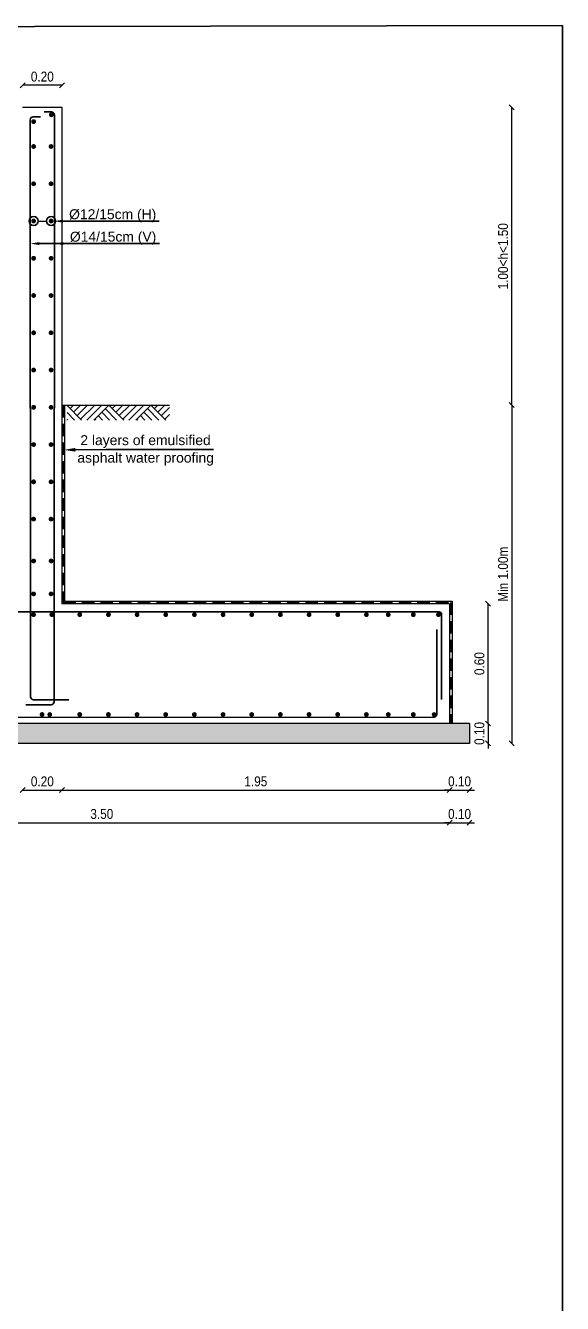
# Model space of a CAD drawing. Header units: metres. Extents: x -55 to 193, y -43 to 92.
# Drawn here: x 161.12 to 171.92, y 38.95 to 64.68 of the extents above; entities that cross this region are included whole.
import ezdxf
from ezdxf import colors
from ezdxf.entities.mleader import LeaderData, LeaderLine
from ezdxf.enums import TextEntityAlignment as Align
from ezdxf.math import Vec2, Vec3

# ---------------------------------------------------------------- set-up
doc = ezdxf.new("R2010")
doc.units = ezdxf.units.M
doc.header["$MEASUREMENT"] = 0
doc.linetypes.add('HIDDEN', pattern=[0.375, 0.25, -0.125])
for name, color, linetype in [('HATCH', 8, 'Continuous'), ('S-BAR', 6, 'Continuous'), ('S-CONCRETE PLANS', 4, 'Continuous'), ('S-HATCH', 9, 'Continuous'), ('S-Leaders', 137, 'Continuous'), ('S-Steel', 3, 'Continuous'), ('S-WATER PROOF', 8, 'HIDDEN')]:
    doc.layers.add(name, color=color, linetype=linetype)
for name, color, linetype, lineweight in [('S-CONCRETE', 2, 'Continuous', 15), ('S-DIMENSIONS', 134, 'Continuous', 13), ('S-TEXT-STEEL', 255, 'Continuous', 15)]:
    doc.layers.add(name, color=color, linetype=linetype, lineweight=lineweight)
doc.styles.add('ARIAL', font='arial.ttf')
doc.styles.add('Site 1-200 (m)', font='arial.ttf', dxfattribs={"width": 0.85, "height": 0.2})
doc.styles.get("Standard").update_dxf_attribs({"font": 'arial.ttf'})
doc.styles.add('Tahoma', font='arial.ttf')
doc.dimstyles.new('1-25--', dxfattribs={"dimtxt": 0.36, "dimasz": 0.1, "dimexe": 0.144, "dimexo": 0.144, "dimgap": 0.072, "dimtad": 1, "dimlfac": 0.25, "dimzin": 1, "dimdsep": 46, "dimtxsty": 'Site 1-200 (m)', "dimblk": 'OBLIQUE', "dimcen": 90, "dimse1": 1, "dimse2": 1, "dimclrd": 256, "dimclrt": 256, "dimadec": 3, "dimazin": 0, "dimtfac": 1, "dimtix": 1, "dimtmove": 2, "dimatfit": 3, "dimfxl": 0.144, "dimtolj": 1, "dimlwd": -1, "dimarcsym": 0})

# ---------------------------------------------------------------- blocks, each defined once
blk = doc.blocks.new('_OBLIQUE')
at = {"color": 0, "linetype": 'ByBlock'}
blk.add_line((-0.5, -0.5), (0.5, 0.5), dxfattribs=at)
blk = doc.blocks.new('*D211')
at = {"layer": 'S-DIMENSIONS', "transparency": 16777216}
blk.add_line((161.854, 63.473), (161.061, 63.473), dxfattribs=at)
at = {"layer": 'S-DIMENSIONS', "transparency": 16777216, "xscale": 0.1, "yscale": 0.1, "zscale": 0.1, "rotation": 180}
blk.add_blockref('_OBLIQUE', (161.061, 63.473), dxfattribs=at)
at = {"layer": 'S-DIMENSIONS', "transparency": 16777216, "xscale": 0.1, "yscale": 0.1, "zscale": 0.1}
blk.add_blockref('_OBLIQUE', (161.854, 63.473), dxfattribs=at)
at = {"layer": 'S-DIMENSIONS', "transparency": 16777216, "insert": (161.457, 63.647), "char_height": 0.2, "attachment_point": 5, "style": 'Site 1-200 (m)'}
blk.add_mtext('\\A1;0.20', dxfattribs=at)
blk = doc.blocks.new('*D214')
at = {"layer": 'S-DIMENSIONS', "transparency": 16777216}
blk.add_line((161.061, 49.286), (161.854, 49.286), dxfattribs=at)
at = {"layer": 'S-DIMENSIONS', "transparency": 16777216, "xscale": 0.1, "yscale": 0.1, "zscale": 0.1, "rotation": 180}
blk.add_blockref('_OBLIQUE', (161.061, 49.286), dxfattribs=at)
at = {"layer": 'S-DIMENSIONS', "transparency": 16777216, "xscale": 0.1, "yscale": 0.1, "zscale": 0.1}
blk.add_blockref('_OBLIQUE', (161.854, 49.286), dxfattribs=at)
at = {"layer": 'S-DIMENSIONS', "transparency": 16777216, "insert": (161.457, 49.46), "char_height": 0.2, "attachment_point": 5, "style": 'Site 1-200 (m)'}
blk.add_mtext('\\A1;0.20', dxfattribs=at)
blk = doc.blocks.new('*D215')
at = {"layer": 'S-DIMENSIONS', "transparency": 16777216}
blk.add_line((161.854, 49.286), (169.654, 49.286), dxfattribs=at)
at = {"layer": 'S-DIMENSIONS', "transparency": 16777216, "xscale": 0.1, "yscale": 0.1, "zscale": 0.1, "rotation": 180}
blk.add_blockref('_OBLIQUE', (161.854, 49.286), dxfattribs=at)
at = {"layer": 'S-DIMENSIONS', "transparency": 16777216, "xscale": 0.1, "yscale": 0.1, "zscale": 0.1}
blk.add_blockref('_OBLIQUE', (169.654, 49.286), dxfattribs=at)
at = {"layer": 'S-DIMENSIONS', "transparency": 16777216, "insert": (165.754, 49.46), "char_height": 0.2, "attachment_point": 5, "style": 'Site 1-200 (m)'}
blk.add_mtext('\\A1;1.95', dxfattribs=at)
blk = doc.blocks.new('*D216')
at = {"layer": 'S-DIMENSIONS', "transparency": 16777216}
for p, q in [((169.654, 49.286), (169.554, 49.286)), ((169.654, 49.286), (170.054, 49.286)), ((170.054, 49.286), (170.154, 49.286))]:
    blk.add_line(p, q, dxfattribs=at)
at = {"layer": 'S-DIMENSIONS', "transparency": 16777216, "xscale": 0.1, "yscale": 0.1, "zscale": 0.1}
blk.add_blockref('_OBLIQUE', (169.654, 49.286), dxfattribs=at)
at = {"layer": 'S-DIMENSIONS', "transparency": 16777216, "xscale": 0.1, "yscale": 0.1, "zscale": 0.1, "rotation": 180}
blk.add_blockref('_OBLIQUE', (170.054, 49.286), dxfattribs=at)
at = {"layer": 'S-DIMENSIONS', "transparency": 16777216, "insert": (169.854, 49.46), "char_height": 0.2, "attachment_point": 5, "style": 'Site 1-200 (m)'}
blk.add_mtext('\\A1;0.10', dxfattribs=at)
blk = doc.blocks.new('*D218')
at = {"layer": 'S-DIMENSIONS', "transparency": 16777216}
blk.add_line((155.655, 48.63), (169.654, 48.63), dxfattribs=at)
at = {"layer": 'S-DIMENSIONS', "transparency": 16777216, "xscale": 0.1, "yscale": 0.1, "zscale": 0.1, "rotation": 180}
blk.add_blockref('_OBLIQUE', (155.655, 48.63), dxfattribs=at)
at = {"layer": 'S-DIMENSIONS', "transparency": 16777216, "xscale": 0.1, "yscale": 0.1, "zscale": 0.1}
blk.add_blockref('_OBLIQUE', (169.654, 48.63), dxfattribs=at)
at = {"layer": 'S-DIMENSIONS', "transparency": 16777216, "insert": (162.654, 48.804), "char_height": 0.2, "attachment_point": 5, "style": 'Site 1-200 (m)'}
blk.add_mtext('\\A1;3.50', dxfattribs=at)
blk = doc.blocks.new('*D219')
at = {"layer": 'S-DIMENSIONS', "transparency": 16777216}
for p, q in [((169.654, 48.63), (169.554, 48.63)), ((169.654, 48.63), (170.054, 48.63)), ((170.054, 48.63), (170.154, 48.63))]:
    blk.add_line(p, q, dxfattribs=at)
at = {"layer": 'S-DIMENSIONS', "transparency": 16777216, "xscale": 0.1, "yscale": 0.1, "zscale": 0.1}
blk.add_blockref('_OBLIQUE', (169.654, 48.63), dxfattribs=at)
at = {"layer": 'S-DIMENSIONS', "transparency": 16777216, "xscale": 0.1, "yscale": 0.1, "zscale": 0.1, "rotation": 180}
blk.add_blockref('_OBLIQUE', (170.054, 48.63), dxfattribs=at)
at = {"layer": 'S-DIMENSIONS', "transparency": 16777216, "insert": (169.854, 48.804), "char_height": 0.2, "attachment_point": 5, "style": 'Site 1-200 (m)'}
blk.add_mtext('\\A1;0.10', dxfattribs=at)
blk = doc.blocks.new('*D220')
at = {"layer": 'S-DIMENSIONS', "transparency": 16777216}
blk.add_line((170.428, 50.626), (170.428, 53.037), dxfattribs=at)
at = {"layer": 'S-DIMENSIONS', "transparency": 16777216, "xscale": 0.1, "yscale": 0.1, "zscale": 0.1}
for p, rotation in [((170.428, 53.037), 90), ((170.428, 50.626), 270)]:
    blk.add_blockref('_OBLIQUE', p, dxfattribs=dict(at, rotation=rotation))
at = {"layer": 'S-DIMENSIONS', "transparency": 16777216, "insert": (170.254, 51.832), "char_height": 0.2, "attachment_point": 5, "rotation": 90, "style": 'Site 1-200 (m)'}
blk.add_mtext('\\A1;0.60', dxfattribs=at)
blk = doc.blocks.new('*D221')
at = {"layer": 'S-DIMENSIONS', "transparency": 16777216}
for p, q in [((170.428, 50.626), (170.428, 50.726)), ((170.428, 50.626), (170.428, 50.226)), ((170.428, 50.226), (170.428, 50.126))]:
    blk.add_line(p, q, dxfattribs=at)
at = {"layer": 'S-DIMENSIONS', "transparency": 16777216, "xscale": 0.1, "yscale": 0.1, "zscale": 0.1}
for p, rotation in [((170.428, 50.626), 270), ((170.428, 50.226), 90)]:
    blk.add_blockref('_OBLIQUE', p, dxfattribs=dict(at, rotation=rotation))
at = {"layer": 'S-DIMENSIONS', "transparency": 16777216, "insert": (170.254, 50.426), "char_height": 0.2, "attachment_point": 5, "rotation": 90, "style": 'Site 1-200 (m)'}
blk.add_mtext('\\A1;0.10', dxfattribs=at)
blk = doc.blocks.new('*D222')
at = {"layer": 'S-DIMENSIONS', "transparency": 16777216}
blk.add_line((170.905, 57.035), (170.905, 63.028), dxfattribs=at)
at = {"layer": 'S-DIMENSIONS', "transparency": 16777216, "xscale": 0.1, "yscale": 0.1, "zscale": 0.1}
for p, rotation in [((170.905, 63.028), 90), ((170.905, 57.035), 270)]:
    blk.add_blockref('_OBLIQUE', p, dxfattribs=dict(at, rotation=rotation))
at = {"layer": 'S-DIMENSIONS', "transparency": 16777216, "insert": (170.731, 60.031), "char_height": 0.2, "attachment_point": 5, "rotation": 90, "style": 'Site 1-200 (m)'}
blk.add_mtext('\\A1;1.00<h<1.50', dxfattribs=at)
blk = doc.blocks.new('*D210')
at = {"layer": 'S-DIMENSIONS', "transparency": 16777216}
blk.add_line((170.905, 57.035), (170.905, 50.226), dxfattribs=at)
at = {"layer": 'S-DIMENSIONS', "transparency": 16777216, "xscale": 0.1, "yscale": 0.1, "zscale": 0.1}
for p, rotation in [((170.905, 57.035), 90), ((170.905, 50.226), 270)]:
    blk.add_blockref('_OBLIQUE', p, dxfattribs=dict(at, rotation=rotation))
at = {"layer": 'S-DIMENSIONS', "transparency": 16777216, "insert": (170.731, 53.631), "char_height": 0.2, "attachment_point": 5, "rotation": 90, "style": 'Site 1-200 (m)'}
blk.add_mtext('\\A1;Min 1.00m', dxfattribs=at)

msp = doc.modelspace()

# ---------------------------------------------------------------- hatches: boundary and pattern name
at = {"layer": 'HATCH'}
h = msp.add_hatch(dxfattribs=at)
h.set_pattern_fill('AR-PARQ1', color=256, scale=0.05, angle=45, style=0)
h.set_pattern_definition([(135, (214.5534, 56.1866), (-0.848528, 1e-16), [0.6, -0.6]), (135, (214.6241, 56.2573), (-0.848528, 1e-16), [0.6, -0.6]), (135, (214.69483, 56.328), (-0.848528, 1e-16), [0.6, -0.6]), (135, (214.76554, 56.3987), (-0.848528, 1e-16), [0.6, -0.6]), (135, (214.83625, 56.4694), (-0.848528, 1e-16), [0.6, -0.6]), (135, (214.90696, 56.5401), (-0.848528, 1e-16), [0.6, -0.6]), (135, (214.9777, 56.61083), (-0.848528, 1e-16), [0.6, -0.6]), (45, (214.12915, 56.61083), (0.848528, -1e-16), [0.6, -0.6]), (45, (214.05844, 56.68155), (0.848528, -1e-16), [0.6, -0.6]), (45, (213.9877, 56.75226), (0.848528, -1e-16), [0.6, -0.6]), (45, (213.917, 56.82297), (0.848528, -1e-16), [0.6, -0.6]), (45, (213.8463, 56.8937), (0.848528, -1e-16), [0.6, -0.6]), (45, (213.7756, 56.9644), (0.848528, -1e-16), [0.6, -0.6]), (45, (213.7049, 57.0351), (0.848528, -1e-16), [0.6, -0.6])])
edge = h.paths.add_edge_path()
edge.add_line((161.954, 57.035), (161.954, 56.735))
edge.add_line((161.954, 56.735), (162.906, 56.735))
edge.add_line((162.906, 56.735), (162.906, 56.844))
edge.add_arc((162.906, 56.869), 0.025, 180, 270, ccw=False)
edge.add_arc((162.906, 56.869), 0.025, 90, 180, ccw=False)
edge.add_line((162.906, 56.894), (162.906, 57.035))
edge.add_line((162.906, 57.035), (161.954, 57.035))
edge = h.paths.add_edge_path()
edge.add_line((164.017, 56.735), (164.017, 57.035))
edge.add_line((164.017, 57.035), (162.906, 57.035))
edge.add_line((162.906, 57.035), (162.906, 56.894))
edge.add_arc((162.906, 56.869), 0.025, 270, 450, ccw=False)
edge.add_line((162.906, 56.844), (162.906, 56.735))
edge.add_line((162.906, 56.735), (164.017, 56.735))
at = {"layer": 'S-HATCH', "ltscale": 0.01}
h = msp.add_hatch(dxfattribs=at)
h.set_pattern_fill('AR-CONC', color=256, scale=0.05, style=0)
h.set_pattern_definition([(50, (-6.06617, 75.5791), (0.3586301, -0.03137607), [0.0375, -0.4125]), (355, (-6.06617, 75.5791), (-0.0693757, 0.3760961), [0.03, -0.33]), (100.45144, (-6.0363, 75.57647), (0.2892544, 0.34472), [0.0318701, -0.35057106]), (46.1842, (-6.06617, 75.6791), (0.5336207, -0.0827596), [0.05625, -0.61875]), (96.63564, (-6.0217, 75.6722), (0.467331, 0.4870593), [0.0478052, -0.5258569]), (351.18416, (-6.0662, 75.6791), (0.467331, 0.4870593), [0.045, -0.495]), (21, (-6.01617, 75.6541), (0.29845353, -0.20130945), [0.0375, -0.4125]), (326, (-6.01617, 75.6541), (0.1216577, 0.362575), [0.03, -0.33]), (71.45144, (-5.9913, 75.6373), (0.4201112, 0.1612656), [0.0318701, -0.35057106]), (37.5, (-6.06617, 75.57909), (0.00607993, 0.16644693), [0, -0.326, 0, -0.335, 0, -0.33125]), (7.5, (-6.06617, 75.57909), (0.13153477, 0.19720586), [0, -0.191, 0, -0.3185, 0, -0.12625]), (327.5, (-6.17767, 75.57909), (0.26691122, -0.01127744), [0, -0.125, 0, -0.39, 0, -0.5175]), (317.5, (-6.22767, 75.57909), (0.2915931, 0.0500525), [0, -0.1625, 0, -0.259, 0, -0.3675])])
h.paths.add_polyline_path([(170.054, 50.226), (170.054, 50.626), (155.255, 50.626), (155.255, 50.226)])

# ---------------------------------------------------------------- linework, layer by layer
at = {"layer": 'S-BAR', "const_width": 0.0495}
for points in [[(161.305, 62.742, 1), (161.258, 62.742, 1)], [(161.305, 62.742, 1), (161.258, 62.742, 1)], [(161.617, 62.879, -1), (161.663, 62.879, -1)], [(161.617, 62.879, -1), (161.663, 62.879, -1)], [(161.305, 62.241, 1), (161.258, 62.241, 1)], [(161.305, 62.241, 1), (161.258, 62.241, 1)], [(161.61, 62.241, -1), (161.656, 62.241, -1)], [(161.61, 62.241, -1), (161.656, 62.241, -1)], [(161.305, 61.491, 1), (161.258, 61.491, 1)], [(161.305, 61.491, 1), (161.258, 61.491, 1)], [(161.61, 61.491, -1), (161.656, 61.491, -1)], [(161.61, 61.491, -1), (161.656, 61.491, -1)], [(161.305, 60.741, 1), (161.258, 60.741, 1)], [(161.305, 60.741, 1), (161.258, 60.741, 1)], [(161.61, 60.741, -1), (161.656, 60.741, -1)], [(161.61, 60.741, -1), (161.656, 60.741, -1)], [(161.305, 59.991, 1), (161.258, 59.991, 1)], [(161.305, 59.991, 1), (161.258, 59.991, 1)], [(161.61, 59.991, -1), (161.656, 59.991, -1)], [(161.61, 59.991, -1), (161.656, 59.991, -1)], [(161.305, 59.241, 1), (161.258, 59.241, 1)], [(161.305, 59.241, 1), (161.258, 59.241, 1)], [(161.61, 59.241, -1), (161.656, 59.241, -1)], [(161.61, 59.241, -1), (161.656, 59.241, -1)], [(161.305, 58.491, 1), (161.258, 58.491, 1)], [(161.305, 58.491, 1), (161.258, 58.491, 1)], [(161.61, 58.491, -1), (161.656, 58.491, -1)], [(161.61, 58.491, -1), (161.656, 58.491, -1)], [(161.305, 57.741, 1), (161.258, 57.741, 1)], [(161.305, 57.741, 1), (161.258, 57.741, 1)], [(161.61, 57.741, -1), (161.656, 57.741, -1)], [(161.61, 57.741, -1), (161.656, 57.741, -1)], [(161.305, 56.991, 1), (161.258, 56.991, 1)], [(161.305, 56.991, 1), (161.258, 56.991, 1)], [(161.61, 56.991, -1), (161.656, 56.991, -1)], [(161.61, 56.991, -1), (161.656, 56.991, -1)], [(161.305, 56.241, 1), (161.258, 56.241, 1)], [(161.305, 56.241, 1), (161.258, 56.241, 1)], [(161.61, 56.241, -1), (161.656, 56.241, -1)], [(161.61, 56.241, -1), (161.656, 56.241, -1)], [(161.305, 55.491, 1), (161.258, 55.491, 1)], [(161.305, 55.491, 1), (161.258, 55.491, 1)], [(161.61, 55.491, -1), (161.656, 55.491, -1)], [(161.61, 55.491, -1), (161.656, 55.491, -1)], [(161.305, 54.741, 1), (161.258, 54.741, 1)], [(161.305, 54.741, 1), (161.258, 54.741, 1)], [(161.61, 54.741, -1), (161.656, 54.741, -1)], [(161.61, 54.741, -1), (161.656, 54.741, -1)], [(161.305, 53.898, 1), (161.258, 53.898, 1)], [(161.305, 53.898, 1), (161.258, 53.898, 1)], [(161.61, 53.898, -1), (161.656, 53.898, -1)], [(161.61, 53.898, -1), (161.656, 53.898, -1)], [(161.305, 53.235, 1), (161.258, 53.235, 1)], [(161.305, 53.235, 1), (161.258, 53.235, 1)], [(161.61, 53.235, -1), (161.656, 53.235, -1)], [(161.61, 53.235, -1), (161.656, 53.235, -1)], [(161.303, 52.817, 1), (161.257, 52.817, 1)], [(161.671, 52.817, 1), (161.625, 52.817, 1)], [(162.234, 52.817, 1), (162.187, 52.817, 1)], [(162.811, 52.817, 1), (162.764, 52.817, 1)], [(163.387, 52.817, 1), (163.341, 52.817, 1)], [(163.964, 52.817, 1), (163.918, 52.817, 1)], [(164.541, 52.817, 1), (164.495, 52.817, 1)], [(165.118, 52.817, 1), (165.072, 52.817, 1)], [(165.695, 52.817, 1), (165.649, 52.817, 1)], [(166.272, 52.817, 1), (166.225, 52.817, 1)], [(166.849, 52.817, 1), (166.802, 52.817, 1)], [(167.426, 52.817, 1), (167.379, 52.817, 1)], [(168.002, 52.817, 1), (167.956, 52.817, 1)], [(168.442, 52.817, 1), (168.396, 52.817, 1)], [(168.947, 52.817, 1), (168.9, 52.817, 1)], [(169.405, 52.817, -1), (169.451, 52.817, -1)], [(161.475, 50.807, -1), (161.428, 50.807, -1)], [(161.63, 50.807, -1), (161.584, 50.807, -1)], [(162.234, 50.807, -1), (162.187, 50.807, -1)], [(162.811, 50.807, -1), (162.764, 50.807, -1)], [(163.387, 50.807, -1), (163.341, 50.807, -1)], [(163.964, 50.807, -1), (163.918, 50.807, -1)], [(164.541, 50.807, -1), (164.495, 50.807, -1)], [(165.118, 50.807, -1), (165.072, 50.807, -1)], [(165.695, 50.807, -1), (165.649, 50.807, -1)], [(166.272, 50.807, -1), (166.225, 50.807, -1)], [(166.849, 50.807, -1), (166.802, 50.807, -1)], [(167.426, 50.807, -1), (167.379, 50.807, -1)], [(168.002, 50.807, -1), (167.956, 50.807, -1)], [(168.442, 50.807, -1), (168.396, 50.807, -1)], [(168.947, 50.807, -1), (168.9, 50.807, -1)], [(169.366, 50.807, -1), (169.32, 50.807, -1)]]:
    msp.add_lwpolyline(points, format="xyb", close=True, dxfattribs=at)
at = {"layer": 'S-CONCRETE'}
for p, q in [((161.854, 63.028), (161.061, 63.028)), ((161.854, 56.637), (161.854, 63.028)), ((161.854, 57.035), (164.017, 57.035)), ((161.854, 53.037), (161.854, 56.637)), ((169.654, 53.037), (161.854, 53.037)), ((169.654, 53.037), (169.654, 50.626)), ((170.054, 50.626), (155.255, 50.626)), ((170.054, 50.626), (170.054, 50.226)), ((170.054, 50.226), (155.255, 50.226))]:
    msp.add_line(p, q, dxfattribs=at)
msp.add_lwpolyline([(161.904, 57.035), (161.904, 53.087), (169.704, 53.087), (169.704, 50.626)], dxfattribs=at)
at = {"layer": 'S-CONCRETE PLANS', "elevation": 26.423}
msp.add_lwpolyline([(90.431, 64.525), (171.925, 64.675), (171.925, 11.425), (90.281, 11.425)], close=True, dxfattribs=at)
at = {"layer": 'S-DIMENSIONS'}
msp.add_line((161.372, 60.741), (161.543, 60.741), dxfattribs=at)
at = {"layer": 'S-Leaders', "ltscale": 0.05}
for centre in [(161.282, 60.741), (161.633, 60.741)]:
    msp.add_circle(centre, 0.09, dxfattribs=at)
at = {"layer": 'S-Steel'}
msp.add_line((161.694, 51.065), (161.7, 62.879), dxfattribs=at)
for points in [[(161.419, 62.839), (161.275, 62.839, 0.414214), (161.215, 62.779)], [(161.215, 62.779), (161.221, 51.165, 0.414025), (161.281, 51.105), (161.992, 51.105)], [(161.496, 62.939), (161.64, 62.939, -0.414214), (161.7, 62.879)], [(155.815, 51.11), (155.815, 52.817, -0.414214), (155.875, 52.877), (169.417, 52.874, -0.502149), (169.494, 52.817), (169.494, 51.11)], [(155.915, 52.517), (155.915, 50.81, 0.414214), (155.975, 50.75), (169.317, 50.752, 0.502149), (169.394, 50.81), (169.394, 52.517)], [(161.694, 51.065, -0.414214), (161.634, 51.005), (161.128, 51.005)]]:
    msp.add_lwpolyline(points, format="xyb", dxfattribs=at)
at = {"layer": 'S-WATER PROOF'}
msp.add_lwpolyline([(161.879, 57.035), (161.879, 53.062), (169.679, 53.062), (169.679, 50.626)], dxfattribs=at)

# ---------------------------------------------------------------- texts
at = {"layer": 'S-TEXT-STEEL', "ltscale": 0.05, "style": 'ARIAL'}
for s, p in [('%%C12/15cm (H)', (162.873, 60.853)), ('%%C14/15cm (V)', (162.881, 60.401))]:
    msp.add_text(s, height=0.2, dxfattribs=at).set_placement(p, align=Align.MIDDLE)
at = {"layer": 'S-TEXT-STEEL', "style": 'Tahoma'}
for s, p in [('2 layers of emulsified   ', (162.222, 56.23)), ('asphalt water proofing', (162.162, 55.877))]:
    msp.add_text(s, height=0.2, dxfattribs=at).set_placement(p)

# ---------------------------------------------------------------- dimensions: what is measured, and where the dimension line sits
at = {"layer": 'S-DIMENSIONS'}
for base, p1, p2, picture, middle in [((161.061, 63.473), (161.854, 63.028), (161.061, 63.028), '*D211', (161.457, 63.647)), ((161.854, 49.286), (161.061, 53.358), (161.854, 53.358), '*D214', (161.457, 49.46)), ((169.654, 49.286), (161.854, 53.358), (169.654, 50.948), '*D215', (165.754, 49.46)), ((169.654, 48.63), (155.655, 50.948), (169.654, 50.948), '*D218', (162.654, 48.804)), ((170.054, 49.286), (169.654, 50.948), (170.054, 50.548), '*D216', (169.854, 49.46)), ((170.054, 48.63), (169.654, 50.948), (170.054, 50.548), '*D219', (169.854, 48.804))]:
    dim = msp.add_linear_dim(base=base, p1=p1, p2=p2, dimstyle='1-25--', dxfattribs=at)
    dim.commit()
    dim.dimension.update_dxf_attribs({"geometry": picture, "text_midpoint": middle})
for base, p2, text, picture, middle in [((170.905, 63.028), (161.854, 63.028), '1.00<h<1.50', '*D222', (170.731, 60.031)), ((170.905, 50.226), (161.854, 50.226), 'Min 1.00m', '*D210', (170.731, 53.631))]:
    dim = msp.add_linear_dim(base=base, p1=(161.854, 57.035), p2=p2, angle=90, text=text, dimstyle='1-25--', dxfattribs=at)
    dim.commit()
    dim.dimension.update_dxf_attribs({"geometry": picture, "text_midpoint": middle})
for base, p1, p2, picture, middle in [((170.428, 53.037), (169.654, 50.626), (169.654, 53.037), '*D220', (170.254, 51.832)), ((170.428, 50.226), (170.254, 50.626), (170.254, 50.226), '*D221', (170.254, 50.426))]:
    dim = msp.add_linear_dim(base=base, p1=p1, p2=p2, angle=90, dimstyle='1-25--', dxfattribs=at)
    dim.commit()
    dim.dimension.update_dxf_attribs({"geometry": picture, "text_midpoint": middle})

# ---------------------------------------------------------------- leaders
at = {"layer": 'S-Leaders', "ltscale": 0.05}
ml = msp.add_multileader_mtext('Standard', dxfattribs=at)
ml.set_content(' ', color=256)
ml.set_leader_properties()
ml.build(insert=Vec2(0, 0))
ml.multileader.update_dxf_attribs({"text_right_attachment_type": 6, "dogleg_length": 0.36, "arrow_head_size": 0.18})
ctx = ml.context
ctx.base_point, ctx.char_height, ctx.arrow_head_size, ctx.landing_gap_size, ctx.plane_origin = Vec3(163.808, 60.738), 0.18, 0.18, 0.09, Vec3(162.248, 68.663)
ctx.right_attachment = 6
notes = []
notes.append((ctx, [(0, (1, 1, 0), (162.774, 60.738), (1, 0), 1.033, [(0, [(161.69, 60.738)], 0, [])])]))
ctx.mtext.insert, ctx.mtext.flow_direction = Vec3(163.898, 60.828), 5
ml = msp.add_multileader_mtext('Standard', dxfattribs=at)
ml.set_content(' ', color=256)
ml.set_leader_properties()
ml.build(insert=Vec2(0, 0))
ml.multileader.update_dxf_attribs({"text_right_attachment_type": 6, "dogleg_length": 0.36, "arrow_head_size": 0.18})
ctx = ml.context
ctx.base_point, ctx.char_height, ctx.arrow_head_size, ctx.landing_gap_size, ctx.plane_origin = Vec3(163.335, 60.287), 0.18, 0.18, 0.09, Vec3(161.775, 68.211)
ctx.right_attachment = 6
notes.append((ctx, [(0, (1, 1, 0), (162.302, 60.287), (1, 0), 1.033, [(0, [(161.216, 60.287)], 0, [])])]))
ctx.mtext.insert, ctx.mtext.flow_direction = Vec3(163.425, 60.377), 5
ml = msp.add_multileader_mtext('Standard', dxfattribs=at)
ml.set_content(' ', color=256)
ml.set_leader_properties()
ml.build(insert=Vec2(0, 0))
ml.multileader.update_dxf_attribs({"text_right_attachment_type": 6, "dogleg_length": 0.36, "arrow_head_size": 0.18})
ctx = ml.context
ctx.base_point, ctx.char_height, ctx.arrow_head_size, ctx.landing_gap_size, ctx.plane_origin = Vec3(163.816, 60.287), 0.18, 0.18, 0.09, Vec3(162.256, 68.211)
ctx.right_attachment = 6
notes.append((ctx, [(0, (1, 1, 0), (162.782, 60.287), (1, 0), 1.033, [(0, [(161.698, 60.287)], 0, [])])]))
ctx.mtext.insert, ctx.mtext.flow_direction = Vec3(163.906, 60.377), 5
ml = msp.add_multileader_mtext('Standard', dxfattribs=at)
ml.set_content('{\\fISOCPEUR|b0|i0|c0|p34; }', color=256, style='Tahoma')
ml.set_leader_properties(color=256)
ml.build(insert=Vec2(0, 0))
ml.multileader.update_dxf_attribs({"text_left_attachment_type": 6, "text_right_attachment_type": 6, "dogleg_length": 5, "arrow_head_size": 0.23})
ctx = ml.context
ctx.base_point, ctx.char_height, ctx.arrow_head_size, ctx.landing_gap_size, ctx.plane_origin = Vec3(164.817, 56.141), 0.2, 0.23, 0.02, Vec3(161.684, 56.134)
ctx.left_attachment, ctx.right_attachment, ctx.attachment_type = 6, 6, 1
notes.append((ctx, [(0, (1, 1, 0), (162.74, 56.141), (1, 0), 2.077, [(0, [(161.894, 56.134)], 0, [])])]))
ctx.mtext.insert, ctx.mtext.flow_direction = Vec3(164.837, 56.341), 5
for ctx, leaders in notes:
    for number, flags, end, landing, length, lines in leaders:
        leader = LeaderData()
        leader.index, (leader.has_last_leader_line, leader.has_dogleg_vector, leader.attachment_direction) = number, flags
        leader.last_leader_point, leader.dogleg_vector, leader.dogleg_length = Vec3(end), Vec3(landing), length
        for number, points, colour, breaks in lines:
            line = LeaderLine()
            line.index, line.vertices, line.color, line.breaks = number, Vec3.list(points), colors.encode_raw_color(colour), breaks
            leader.lines.append(line)
        ctx.leaders.append(leader)

doc.saveas('drawing.dxf')
